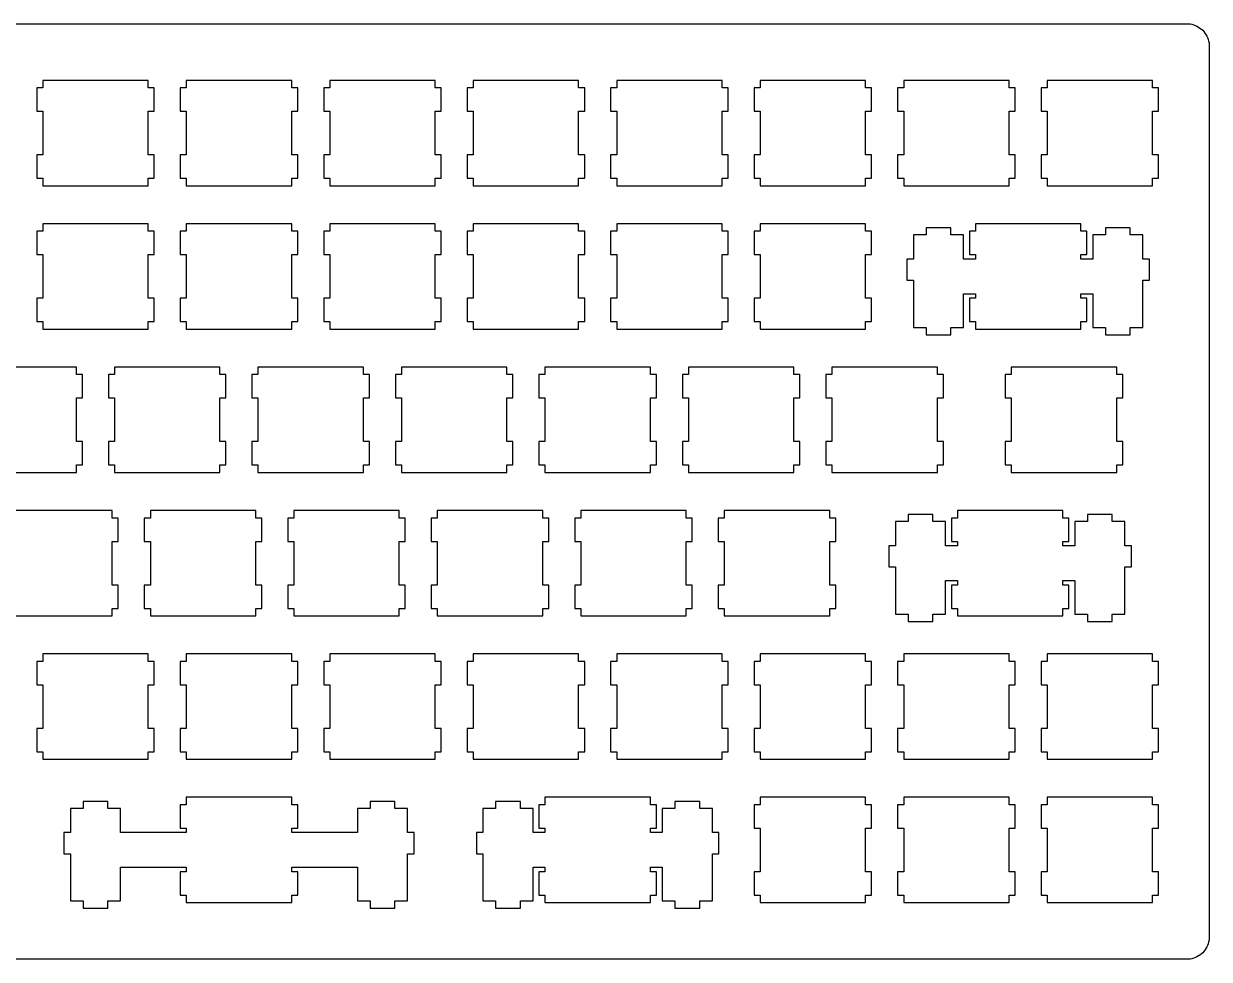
# Model space of a CAD drawing. Extents: x 0 to 296, y 0 to 124.
# Drawn here: x 138.4 to 295.8, y 0.1 to 124.4 of the extents above; entities that cross this region are included whole.
import ezdxf

# ---------------------------------------------------------------- set-up
doc = ezdxf.new("R2010")
doc.units = 0
doc.layers.get('0').update_dxf_attribs({"linetype": 'CONTINUOUS'})

msp = doc.modelspace()

# ---------------------------------------------------------------- linework, layer by layer
at = {"color": 0}
for p, q in [((3.0937, 124.408), (292.844, 124.406)), ((292.844, 124.406), (293.08, 124.397)), ((293.08, 124.397), (293.314, 124.371)), ((293.314, 124.371), (293.544, 124.324)), ((293.544, 124.324), (293.771, 124.26)), ((293.771, 124.26), (293.992, 124.179)), ((293.992, 124.179), (294.206, 124.08)), ((294.206, 124.08), (294.412, 123.964)), ((294.412, 123.964), (294.608, 123.835)), ((294.608, 123.835), (294.793, 123.688)), ((294.793, 123.688), (294.966, 123.529)), ((294.966, 123.529), (295.126, 123.355)), ((295.126, 123.355), (295.272, 123.171)), ((295.272, 123.171), (295.402, 122.975)), ((295.402, 122.975), (295.518, 122.768)), ((295.518, 122.768), (295.615, 122.556)), ((295.615, 122.556), (295.698, 122.334)), ((295.698, 122.334), (295.761, 122.108)), ((295.761, 122.108), (295.808, 121.877)), ((295.808, 121.877), (295.835, 121.642)), ((295.835, 121.642), (295.844, 121.407)), ((295.844, 121.407), (295.844, 3.1061)), ((140.969, 116.882), (140.969, 115.882)), ((154.969, 116.882), (140.969, 116.882)), ((154.969, 115.882), (154.969, 116.882)), ((160.019, 116.882), (160.019, 115.882)), ((174.019, 116.882), (160.019, 116.882)), ((174.019, 115.882), (174.019, 116.882)), ((179.069, 116.882), (179.069, 115.882)), ((193.069, 116.882), (179.069, 116.882)), ((193.069, 115.882), (193.069, 116.882)), ((198.119, 116.882), (198.119, 115.882)), ((212.119, 116.882), (198.119, 116.882)), ((212.119, 115.882), (212.119, 116.882)), ((217.169, 116.882), (217.169, 115.882)), ((231.169, 116.882), (217.169, 116.882)), ((231.169, 115.882), (231.169, 116.882)), ((236.219, 116.882), (236.219, 115.882)), ((250.219, 116.882), (236.219, 116.882)), ((250.219, 115.882), (250.219, 116.882)), ((255.269, 116.882), (255.269, 115.882)), ((269.269, 116.882), (255.269, 116.882)), ((269.269, 115.882), (269.269, 116.882)), ((274.319, 116.882), (274.319, 115.882)), ((288.319, 116.882), (274.319, 116.882)), ((288.319, 115.882), (288.319, 116.882)), ((140.969, 115.882), (140.168, 115.882)), ((140.168, 115.882), (140.168, 112.781)), ((155.769, 115.882), (154.969, 115.882)), ((155.769, 112.781), (155.769, 115.882)), ((160.019, 115.882), (159.218, 115.882)), ((159.218, 115.882), (159.218, 112.781)), ((174.819, 115.882), (174.019, 115.882)), ((174.819, 112.781), (174.819, 115.882)), ((179.069, 115.882), (178.268, 115.882)), ((178.268, 115.882), (178.268, 112.781)), ((193.869, 115.882), (193.069, 115.882)), ((193.869, 112.781), (193.869, 115.882)), ((198.119, 115.882), (197.318, 115.882)), ((197.318, 115.882), (197.318, 112.781)), ((212.919, 115.882), (212.119, 115.882)), ((212.919, 112.781), (212.919, 115.882)), ((217.169, 115.882), (216.368, 115.882)), ((216.368, 115.882), (216.368, 112.781)), ((231.969, 115.882), (231.169, 115.882)), ((231.969, 112.781), (231.969, 115.882)), ((236.219, 115.882), (235.418, 115.882)), ((235.418, 115.882), (235.418, 112.781)), ((251.019, 115.882), (250.219, 115.882)), ((251.019, 112.781), (251.019, 115.882)), ((255.269, 115.882), (254.468, 115.882)), ((254.468, 115.882), (254.468, 112.781)), ((270.069, 115.882), (269.269, 115.882)), ((270.069, 112.781), (270.069, 115.882)), ((274.319, 115.882), (273.518, 115.882)), ((273.518, 115.882), (273.518, 112.781)), ((289.119, 115.882), (288.319, 115.882)), ((289.119, 112.781), (289.119, 115.882)), ((140.168, 112.781), (140.969, 112.781)), ((140.969, 112.781), (140.969, 106.983)), ((154.969, 106.983), (154.969, 112.781)), ((154.969, 112.781), (155.769, 112.781)), ((159.218, 112.781), (160.019, 112.781)), ((160.019, 112.781), (160.019, 106.983)), ((174.019, 106.983), (174.019, 112.781)), ((174.019, 112.781), (174.819, 112.781)), ((178.268, 112.781), (179.069, 112.781)), ((179.069, 112.781), (179.069, 106.983)), ((193.069, 106.983), (193.069, 112.781)), ((193.069, 112.781), (193.869, 112.781)), ((197.318, 112.781), (198.119, 112.781)), ((198.119, 112.781), (198.119, 106.983)), ((212.119, 106.983), (212.119, 112.781)), ((212.119, 112.781), (212.919, 112.781)), ((216.368, 112.781), (217.169, 112.781)), ((217.169, 112.781), (217.169, 106.983)), ((231.169, 106.983), (231.169, 112.781)), ((231.169, 112.781), (231.969, 112.781)), ((235.418, 112.781), (236.219, 112.781)), ((236.219, 112.781), (236.219, 106.983)), ((250.219, 106.983), (250.219, 112.781)), ((250.219, 112.781), (251.019, 112.781)), ((254.468, 112.781), (255.269, 112.781)), ((255.269, 112.781), (255.269, 106.983)), ((269.269, 106.983), (269.269, 112.781)), ((269.269, 112.781), (270.069, 112.781)), ((273.518, 112.781), (274.319, 112.781)), ((274.319, 112.781), (274.319, 106.983)), ((288.319, 106.983), (288.319, 112.781)), ((288.319, 112.781), (289.119, 112.781)), ((140.969, 106.983), (140.168, 106.983)), ((140.168, 106.983), (140.168, 103.882)), ((155.769, 106.983), (154.969, 106.983)), ((155.769, 103.882), (155.769, 106.983)), ((160.019, 106.983), (159.218, 106.983)), ((159.218, 106.983), (159.218, 103.882)), ((174.819, 106.983), (174.019, 106.983)), ((174.819, 103.882), (174.819, 106.983)), ((179.069, 106.983), (178.268, 106.983)), ((178.268, 106.983), (178.268, 103.882)), ((193.869, 106.983), (193.069, 106.983)), ((193.869, 103.882), (193.869, 106.983)), ((198.119, 106.983), (197.318, 106.983)), ((197.318, 106.983), (197.318, 103.882)), ((212.919, 106.983), (212.119, 106.983)), ((212.919, 103.882), (212.919, 106.983)), ((217.169, 106.983), (216.368, 106.983)), ((216.368, 106.983), (216.368, 103.882)), ((231.969, 106.983), (231.169, 106.983)), ((231.969, 103.882), (231.969, 106.983)), ((236.219, 106.983), (235.418, 106.983)), ((235.418, 106.983), (235.418, 103.882)), ((251.019, 106.983), (250.219, 106.983)), ((251.019, 103.882), (251.019, 106.983)), ((255.269, 106.983), (254.468, 106.983)), ((254.468, 106.983), (254.468, 103.882)), ((270.069, 106.983), (269.269, 106.983)), ((270.069, 103.882), (270.069, 106.983)), ((274.319, 106.983), (273.518, 106.983)), ((273.518, 106.983), (273.518, 103.882)), ((289.119, 106.983), (288.319, 106.983)), ((289.119, 103.882), (289.119, 106.983)), ((140.168, 103.882), (140.969, 103.882)), ((140.969, 103.882), (140.969, 102.882)), ((140.969, 102.882), (154.969, 102.882)), ((154.969, 102.882), (154.969, 103.882)), ((154.969, 103.882), (155.769, 103.882)), ((159.218, 103.882), (160.019, 103.882)), ((160.019, 103.882), (160.019, 102.882)), ((160.019, 102.882), (174.019, 102.882)), ((174.019, 102.882), (174.019, 103.882)), ((174.019, 103.882), (174.819, 103.882)), ((178.268, 103.882), (179.069, 103.882)), ((179.069, 103.882), (179.069, 102.882)), ((179.069, 102.882), (193.069, 102.882)), ((193.069, 102.882), (193.069, 103.882)), ((193.069, 103.882), (193.869, 103.882)), ((197.318, 103.882), (198.119, 103.882)), ((198.119, 103.882), (198.119, 102.882)), ((198.119, 102.882), (212.119, 102.882)), ((212.119, 102.882), (212.119, 103.882)), ((212.119, 103.882), (212.919, 103.882)), ((216.368, 103.882), (217.169, 103.882)), ((217.169, 103.882), (217.169, 102.882)), ((217.169, 102.882), (231.169, 102.882)), ((231.169, 102.882), (231.169, 103.882)), ((231.169, 103.882), (231.969, 103.882)), ((235.418, 103.882), (236.219, 103.882)), ((236.219, 103.882), (236.219, 102.882)), ((236.219, 102.882), (250.219, 102.882)), ((250.219, 102.882), (250.219, 103.882)), ((250.219, 103.882), (251.019, 103.882)), ((254.468, 103.882), (255.269, 103.882)), ((255.269, 103.882), (255.269, 102.882)), ((255.269, 102.882), (269.269, 102.882)), ((269.269, 102.882), (269.269, 103.882)), ((269.269, 103.882), (270.069, 103.882)), ((273.518, 103.882), (274.319, 103.882)), ((274.319, 103.882), (274.319, 102.882)), ((274.319, 102.882), (288.319, 102.882)), ((288.319, 102.882), (288.319, 103.882)), ((288.319, 103.882), (289.119, 103.882)), ((140.969, 97.8309), (140.969, 96.8319)), ((154.969, 97.8309), (140.969, 97.8309)), ((154.969, 96.8319), (154.969, 97.8309)), ((160.019, 97.8309), (160.019, 96.8319)), ((174.019, 97.8309), (160.019, 97.8309)), ((174.019, 96.8319), (174.019, 97.8309)), ((179.069, 97.8309), (179.069, 96.8319)), ((193.069, 97.8309), (179.069, 97.8309)), ((193.069, 96.8319), (193.069, 97.8309)), ((198.119, 97.8309), (198.119, 96.8319)), ((212.119, 97.8309), (198.119, 97.8309)), ((212.119, 96.8319), (212.119, 97.8309)), ((217.169, 97.8309), (217.169, 96.8319)), ((231.169, 97.8309), (217.169, 97.8309)), ((231.169, 96.8319), (231.169, 97.8309)), ((236.219, 97.8309), (236.219, 96.8319)), ((250.219, 97.8309), (236.219, 97.8309)), ((250.219, 96.8319), (250.219, 97.8309)), ((264.794, 97.8309), (264.794, 96.8319)), ((278.794, 97.8309), (264.794, 97.8309)), ((278.794, 96.8319), (278.794, 97.8309)), ((140.969, 96.8319), (140.168, 96.8319)), ((140.168, 96.8319), (140.168, 93.7313)), ((155.769, 96.8319), (154.969, 96.8319)), ((155.769, 93.7313), (155.769, 96.8319)), ((160.019, 96.8319), (159.218, 96.8319)), ((159.218, 96.8319), (159.218, 93.7313)), ((174.819, 96.8319), (174.019, 96.8319)), ((174.819, 93.7313), (174.819, 96.8319)), ((179.069, 96.8319), (178.268, 96.8319)), ((178.268, 96.8319), (178.268, 93.7313)), ((193.869, 96.8319), (193.069, 96.8319)), ((193.869, 93.7313), (193.869, 96.8319)), ((198.119, 96.8319), (197.318, 96.8319)), ((197.318, 96.8319), (197.318, 93.7313)), ((212.919, 96.8319), (212.119, 96.8319)), ((212.919, 93.7313), (212.919, 96.8319)), ((217.169, 96.8319), (216.368, 96.8319)), ((216.368, 96.8319), (216.368, 93.7313)), ((231.969, 96.8319), (231.169, 96.8319)), ((231.969, 93.7313), (231.969, 96.8319)), ((236.219, 96.8319), (235.418, 96.8319)), ((235.418, 96.8319), (235.418, 93.7313)), ((251.019, 96.8319), (250.219, 96.8319)), ((251.019, 93.7313), (251.019, 96.8319)), ((258.244, 96.362), (256.569, 96.362)), ((256.569, 96.362), (256.569, 93.1319)), ((261.543, 97.2813), (258.244, 97.2813)), ((258.244, 97.2813), (258.244, 96.362)), ((261.543, 96.362), (261.543, 97.2813)), ((263.219, 96.362), (261.543, 96.362)), ((263.219, 93.1319), (263.219, 96.362)), ((264.794, 96.8319), (263.993, 96.8319)), ((263.993, 96.8319), (263.993, 93.7313)), ((279.594, 96.8319), (278.794, 96.8319)), ((279.594, 93.7313), (279.594, 96.8319)), ((282.043, 96.362), (280.369, 96.362)), ((280.369, 96.362), (280.369, 93.1319)), ((285.344, 97.2813), (282.043, 97.2813)), ((282.043, 97.2813), (282.043, 96.362)), ((285.344, 96.362), (285.344, 97.2813)), ((287.019, 96.362), (285.344, 96.362)), ((287.019, 93.1319), (287.019, 96.362)), ((140.168, 93.7313), (140.969, 93.7313)), ((140.969, 93.7313), (140.969, 87.9313)), ((154.969, 87.9313), (154.969, 93.7313)), ((154.969, 93.7313), (155.769, 93.7313)), ((159.218, 93.7313), (160.019, 93.7313)), ((160.019, 93.7313), (160.019, 87.9313)), ((174.019, 87.9313), (174.019, 93.7313)), ((174.019, 93.7313), (174.819, 93.7313)), ((178.268, 93.7313), (179.069, 93.7313)), ((179.069, 93.7313), (179.069, 87.9313)), ((193.069, 87.9313), (193.069, 93.7313)), ((193.069, 93.7313), (193.869, 93.7313)), ((197.318, 93.7313), (198.119, 93.7313)), ((198.119, 93.7313), (198.119, 87.9313)), ((212.119, 87.9313), (212.119, 93.7313)), ((212.119, 93.7313), (212.919, 93.7313)), ((216.368, 93.7313), (217.169, 93.7313)), ((217.169, 93.7313), (217.169, 87.9313)), ((231.169, 87.9313), (231.169, 93.7313)), ((231.169, 93.7313), (231.969, 93.7313)), ((235.418, 93.7313), (236.219, 93.7313)), ((236.219, 93.7313), (236.219, 87.9313)), ((250.219, 87.9313), (250.219, 93.7313)), ((250.219, 93.7313), (251.019, 93.7313)), ((256.569, 93.1319), (255.694, 93.1319)), ((255.694, 93.1319), (255.694, 90.3319)), ((264.794, 93.1319), (263.219, 93.1319)), ((263.993, 93.7313), (264.794, 93.7313)), ((264.794, 93.7313), (264.794, 93.1319)), ((278.794, 93.1319), (278.794, 93.7313)), ((278.794, 93.7313), (279.594, 93.7313)), ((280.369, 93.1319), (278.794, 93.1319)), ((287.894, 93.1319), (287.019, 93.1319)), ((287.894, 90.3319), (287.894, 93.1319)), ((255.694, 90.3319), (256.569, 90.3319)), ((256.569, 90.3319), (256.569, 84.0617)), ((287.019, 84.0617), (287.019, 90.3319)), ((287.019, 90.3319), (287.894, 90.3319)), ((263.219, 84.0617), (263.219, 88.5321)), ((263.219, 88.5321), (264.794, 88.5321)), ((264.794, 88.5321), (264.794, 87.9313)), ((278.794, 87.9313), (278.794, 88.5321)), ((278.794, 88.5321), (280.369, 88.5321)), ((280.369, 88.5321), (280.369, 84.0617)), ((140.969, 87.9313), (140.168, 87.9313)), ((140.168, 87.9313), (140.168, 84.8321)), ((155.769, 87.9313), (154.969, 87.9313)), ((155.769, 84.8321), (155.769, 87.9313)), ((160.019, 87.9313), (159.218, 87.9313)), ((159.218, 87.9313), (159.218, 84.8321)), ((174.819, 87.9313), (174.019, 87.9313)), ((174.819, 84.8321), (174.819, 87.9313)), ((179.069, 87.9313), (178.268, 87.9313)), ((178.268, 87.9313), (178.268, 84.8321)), ((193.869, 87.9313), (193.069, 87.9313)), ((193.869, 84.8321), (193.869, 87.9313)), ((198.119, 87.9313), (197.318, 87.9313)), ((197.318, 87.9313), (197.318, 84.8321)), ((212.919, 87.9313), (212.119, 87.9313)), ((212.919, 84.8321), (212.919, 87.9313)), ((217.169, 87.9313), (216.368, 87.9313)), ((216.368, 87.9313), (216.368, 84.8321)), ((231.969, 87.9313), (231.169, 87.9313)), ((231.969, 84.8321), (231.969, 87.9313)), ((236.219, 87.9313), (235.418, 87.9313)), ((235.418, 87.9313), (235.418, 84.8321)), ((251.019, 87.9313), (250.219, 87.9313)), ((251.019, 84.8321), (251.019, 87.9313)), ((264.794, 87.9313), (263.993, 87.9313)), ((263.993, 87.9313), (263.993, 84.8321)), ((279.594, 87.9313), (278.794, 87.9313)), ((279.594, 84.8321), (279.594, 87.9313)), ((140.168, 84.8321), (140.969, 84.8321)), ((140.969, 84.8321), (140.969, 83.8316)), ((140.969, 83.8316), (154.969, 83.8316)), ((154.969, 83.8316), (154.969, 84.8321)), ((154.969, 84.8321), (155.769, 84.8321)), ((159.218, 84.8321), (160.019, 84.8321)), ((160.019, 84.8321), (160.019, 83.8316)), ((160.019, 83.8316), (174.019, 83.8316)), ((174.019, 83.8316), (174.019, 84.8321)), ((174.019, 84.8321), (174.819, 84.8321)), ((178.268, 84.8321), (179.069, 84.8321)), ((179.069, 84.8321), (179.069, 83.8316)), ((179.069, 83.8316), (193.069, 83.8316)), ((193.069, 83.8316), (193.069, 84.8321)), ((193.069, 84.8321), (193.869, 84.8321)), ((197.318, 84.8321), (198.119, 84.8321)), ((198.119, 84.8321), (198.119, 83.8316)), ((198.119, 83.8316), (212.119, 83.8316)), ((212.119, 83.8316), (212.119, 84.8321)), ((212.119, 84.8321), (212.919, 84.8321)), ((216.368, 84.8321), (217.169, 84.8321)), ((217.169, 84.8321), (217.169, 83.8316)), ((217.169, 83.8316), (231.169, 83.8316)), ((231.169, 83.8316), (231.169, 84.8321)), ((231.169, 84.8321), (231.969, 84.8321)), ((235.418, 84.8321), (236.219, 84.8321)), ((236.219, 84.8321), (236.219, 83.8316)), ((236.219, 83.8316), (250.219, 83.8316)), ((250.219, 83.8316), (250.219, 84.8321)), ((250.219, 84.8321), (251.019, 84.8321)), ((256.569, 84.0617), (258.244, 84.0617)), ((258.244, 84.0617), (258.244, 83.082)), ((261.543, 83.082), (261.543, 84.0617)), ((261.543, 84.0617), (263.219, 84.0617)), ((263.993, 84.8321), (264.794, 84.8321)), ((264.794, 84.8321), (264.794, 83.8316)), ((264.794, 83.8316), (278.794, 83.8316)), ((278.794, 83.8316), (278.794, 84.8321)), ((278.794, 84.8321), (279.594, 84.8321)), ((280.369, 84.0617), (282.043, 84.0617)), ((282.043, 84.0617), (282.043, 83.082)), ((285.344, 83.082), (285.344, 84.0617)), ((285.344, 84.0617), (287.019, 84.0617)), ((258.244, 83.082), (261.543, 83.082)), ((282.043, 83.082), (285.344, 83.082)), ((145.444, 78.7809), (131.444, 78.7809)), ((145.444, 77.7819), (145.444, 78.7809)), ((150.494, 78.7809), (150.494, 77.7819)), ((164.494, 78.7809), (150.494, 78.7809)), ((164.494, 77.7819), (164.494, 78.7809)), ((169.544, 78.7809), (169.544, 77.7819)), ((183.544, 78.7809), (169.544, 78.7809)), ((183.544, 77.7819), (183.544, 78.7809)), ((188.594, 78.7809), (188.594, 77.7819)), ((202.594, 78.7809), (188.594, 78.7809)), ((202.594, 77.7819), (202.594, 78.7809)), ((207.644, 78.7809), (207.644, 77.7819)), ((221.644, 78.7809), (207.644, 78.7809)), ((221.644, 77.7819), (221.644, 78.7809)), ((226.694, 78.7809), (226.694, 77.7819)), ((240.694, 78.7809), (226.694, 78.7809)), ((240.694, 77.7819), (240.694, 78.7809)), ((245.744, 78.7809), (245.744, 77.7819)), ((259.744, 78.7809), (245.744, 78.7809)), ((259.744, 77.7819), (259.744, 78.7809)), ((269.555, 78.7809), (269.555, 77.7819)), ((283.556, 78.7809), (269.555, 78.7809)), ((283.556, 77.7819), (283.556, 78.7809)), ((146.244, 77.7819), (145.444, 77.7819)), ((146.244, 74.6813), (146.244, 77.7819)), ((150.494, 77.7819), (149.693, 77.7819)), ((149.693, 77.7819), (149.693, 74.6813)), ((165.294, 77.7819), (164.494, 77.7819)), ((165.294, 74.6813), (165.294, 77.7819)), ((169.544, 77.7819), (168.743, 77.7819)), ((168.743, 77.7819), (168.743, 74.6813)), ((184.344, 77.7819), (183.544, 77.7819)), ((184.344, 74.6813), (184.344, 77.7819)), ((188.594, 77.7819), (187.793, 77.7819)), ((187.793, 77.7819), (187.793, 74.6813)), ((203.394, 77.7819), (202.594, 77.7819)), ((203.394, 74.6813), (203.394, 77.7819)), ((207.644, 77.7819), (206.843, 77.7819)), ((206.843, 77.7819), (206.843, 74.6813)), ((222.444, 77.7819), (221.644, 77.7819)), ((222.444, 74.6813), (222.444, 77.7819)), ((226.694, 77.7819), (225.893, 77.7819)), ((225.893, 77.7819), (225.893, 74.6813)), ((241.494, 77.7819), (240.694, 77.7819)), ((241.494, 74.6813), (241.494, 77.7819)), ((245.744, 77.7819), (244.943, 77.7819)), ((244.943, 77.7819), (244.943, 74.6813)), ((260.544, 77.7819), (259.744, 77.7819)), ((260.544, 74.6813), (260.544, 77.7819)), ((269.555, 77.7819), (268.756, 77.7819)), ((268.756, 77.7819), (268.756, 74.6813)), ((284.355, 77.7819), (283.556, 77.7819)), ((284.355, 74.6813), (284.355, 77.7819)), ((145.444, 68.8813), (145.444, 74.6813)), ((145.444, 74.6813), (146.244, 74.6813)), ((149.693, 74.6813), (150.494, 74.6813)), ((150.494, 74.6813), (150.494, 68.8813)), ((164.494, 68.8813), (164.494, 74.6813)), ((164.494, 74.6813), (165.294, 74.6813)), ((168.743, 74.6813), (169.544, 74.6813)), ((169.544, 74.6813), (169.544, 68.8813)), ((183.544, 68.8813), (183.544, 74.6813)), ((183.544, 74.6813), (184.344, 74.6813)), ((187.793, 74.6813), (188.594, 74.6813)), ((188.594, 74.6813), (188.594, 68.8813)), ((202.594, 68.8813), (202.594, 74.6813)), ((202.594, 74.6813), (203.394, 74.6813)), ((206.843, 74.6813), (207.644, 74.6813)), ((207.644, 74.6813), (207.644, 68.8813)), ((221.644, 68.8813), (221.644, 74.6813)), ((221.644, 74.6813), (222.444, 74.6813)), ((225.893, 74.6813), (226.694, 74.6813)), ((226.694, 74.6813), (226.694, 68.8813)), ((240.694, 68.8813), (240.694, 74.6813)), ((240.694, 74.6813), (241.494, 74.6813)), ((244.943, 74.6813), (245.744, 74.6813)), ((245.744, 74.6813), (245.744, 68.8813)), ((259.744, 68.8813), (259.744, 74.6813)), ((259.744, 74.6813), (260.544, 74.6813)), ((268.756, 74.6813), (269.555, 74.6813)), ((269.555, 74.6813), (269.555, 68.8813)), ((283.556, 68.8813), (283.556, 74.6813)), ((283.556, 74.6813), (284.355, 74.6813)), ((146.244, 68.8813), (145.444, 68.8813)), ((146.244, 65.7821), (146.244, 68.8813)), ((150.494, 68.8813), (149.693, 68.8813)), ((149.693, 68.8813), (149.693, 65.7821)), ((165.294, 68.8813), (164.494, 68.8813)), ((165.294, 65.7821), (165.294, 68.8813)), ((169.544, 68.8813), (168.743, 68.8813)), ((168.743, 68.8813), (168.743, 65.7821)), ((184.344, 68.8813), (183.544, 68.8813)), ((184.344, 65.7821), (184.344, 68.8813)), ((188.594, 68.8813), (187.793, 68.8813)), ((187.793, 68.8813), (187.793, 65.7821)), ((203.394, 68.8813), (202.594, 68.8813)), ((203.394, 65.7821), (203.394, 68.8813)), ((207.644, 68.8813), (206.843, 68.8813)), ((206.843, 68.8813), (206.843, 65.7821)), ((222.444, 68.8813), (221.644, 68.8813)), ((222.444, 65.7821), (222.444, 68.8813)), ((226.694, 68.8813), (225.893, 68.8813)), ((225.893, 68.8813), (225.893, 65.7821)), ((241.494, 68.8813), (240.694, 68.8813)), ((241.494, 65.7821), (241.494, 68.8813)), ((245.744, 68.8813), (244.943, 68.8813)), ((244.943, 68.8813), (244.943, 65.7821)), ((260.544, 68.8813), (259.744, 68.8813)), ((260.544, 65.7821), (260.544, 68.8813)), ((269.555, 68.8813), (268.756, 68.8813)), ((268.756, 68.8813), (268.756, 65.7821)), ((284.355, 68.8813), (283.556, 68.8813)), ((284.355, 65.7821), (284.355, 68.8813)), ((131.444, 64.7816), (145.444, 64.7816)), ((145.444, 64.7816), (145.444, 65.7821)), ((145.444, 65.7821), (146.244, 65.7821)), ((149.693, 65.7821), (150.494, 65.7821)), ((150.494, 65.7821), (150.494, 64.7816)), ((150.494, 64.7816), (164.494, 64.7816)), ((164.494, 64.7816), (164.494, 65.7821)), ((164.494, 65.7821), (165.294, 65.7821)), ((168.743, 65.7821), (169.544, 65.7821)), ((169.544, 65.7821), (169.544, 64.7816)), ((169.544, 64.7816), (183.544, 64.7816)), ((183.544, 64.7816), (183.544, 65.7821)), ((183.544, 65.7821), (184.344, 65.7821)), ((187.793, 65.7821), (188.594, 65.7821)), ((188.594, 65.7821), (188.594, 64.7816)), ((188.594, 64.7816), (202.594, 64.7816)), ((202.594, 64.7816), (202.594, 65.7821)), ((202.594, 65.7821), (203.394, 65.7821)), ((206.843, 65.7821), (207.644, 65.7821)), ((207.644, 65.7821), (207.644, 64.7816)), ((207.644, 64.7816), (221.644, 64.7816)), ((221.644, 64.7816), (221.644, 65.7821)), ((221.644, 65.7821), (222.444, 65.7821)), ((225.893, 65.7821), (226.694, 65.7821)), ((226.694, 65.7821), (226.694, 64.7816)), ((226.694, 64.7816), (240.694, 64.7816)), ((240.694, 64.7816), (240.694, 65.7821)), ((240.694, 65.7821), (241.494, 65.7821)), ((244.943, 65.7821), (245.744, 65.7821)), ((245.744, 65.7821), (245.744, 64.7816)), ((245.744, 64.7816), (259.744, 64.7816)), ((259.744, 64.7816), (259.744, 65.7821)), ((259.744, 65.7821), (260.544, 65.7821)), ((268.756, 65.7821), (269.555, 65.7821)), ((269.555, 65.7821), (269.555, 64.7816)), ((269.555, 64.7816), (283.556, 64.7816)), ((283.556, 64.7816), (283.556, 65.7821)), ((283.556, 65.7821), (284.355, 65.7821)), ((150.206, 59.7309), (136.205, 59.7309)), ((150.206, 58.7319), (150.206, 59.7309)), ((151.005, 58.7319), (150.206, 58.7319)), ((151.005, 55.6327), (151.005, 58.7319)), ((155.255, 58.7319), (154.456, 58.7319)), ((154.456, 58.7319), (154.456, 55.6327)), ((155.255, 59.7309), (155.255, 58.7319)), ((169.256, 59.7309), (155.255, 59.7309)), ((169.256, 58.7319), (169.256, 59.7309)), ((170.055, 58.7319), (169.256, 58.7319)), ((170.055, 55.6327), (170.055, 58.7319)), ((174.305, 58.7319), (173.506, 58.7319)), ((173.506, 58.7319), (173.506, 55.6327)), ((174.305, 59.7309), (174.305, 58.7319)), ((188.306, 59.7309), (174.305, 59.7309)), ((188.306, 58.7319), (188.306, 59.7309)), ((189.105, 58.7319), (188.306, 58.7319)), ((189.105, 55.6327), (189.105, 58.7319)), ((193.355, 58.7319), (192.556, 58.7319)), ((192.556, 58.7319), (192.556, 55.6327)), ((193.355, 59.7309), (193.355, 58.7319)), ((207.356, 59.7309), (193.355, 59.7309)), ((207.356, 58.7319), (207.356, 59.7309)), ((208.155, 58.7319), (207.356, 58.7319)), ((208.155, 55.6327), (208.155, 58.7319)), ((212.405, 58.7319), (211.606, 58.7319)), ((211.606, 58.7319), (211.606, 55.6327)), ((212.405, 59.7309), (212.405, 58.7319)), ((226.406, 59.7309), (212.405, 59.7309)), ((226.406, 58.7319), (226.406, 59.7309)), ((227.205, 58.7319), (226.406, 58.7319)), ((227.205, 55.6327), (227.205, 58.7319)), ((231.455, 58.7319), (230.656, 58.7319)), ((230.656, 58.7319), (230.656, 55.6327)), ((231.455, 59.7309), (231.455, 58.7319)), ((245.456, 59.7309), (231.455, 59.7309)), ((245.456, 58.7319), (245.456, 59.7309)), ((246.255, 58.7319), (245.456, 58.7319)), ((246.255, 55.6327), (246.255, 58.7319)), ((255.86, 58.262), (254.187, 58.262)), ((254.187, 58.262), (254.187, 55.0319)), ((259.162, 59.1813), (255.86, 59.1813)), ((255.86, 59.1813), (255.86, 58.262)), ((259.162, 58.262), (259.162, 59.1813)), ((260.836, 58.262), (259.162, 58.262)), ((260.836, 55.0319), (260.836, 58.262)), ((262.412, 58.7319), (261.612, 58.7319)), ((261.612, 58.7319), (261.612, 55.6327)), ((262.412, 59.7309), (262.412, 58.7319)), ((276.412, 59.7309), (262.412, 59.7309)), ((276.412, 58.7319), (276.412, 59.7309)), ((277.212, 58.7319), (276.412, 58.7319)), ((277.212, 55.6327), (277.212, 58.7319)), ((279.662, 58.262), (277.986, 58.262)), ((277.986, 58.262), (277.986, 55.0319)), ((282.962, 59.1813), (279.662, 59.1813)), ((279.662, 59.1813), (279.662, 58.262)), ((282.962, 58.262), (282.962, 59.1813)), ((284.637, 58.262), (282.962, 58.262)), ((284.637, 55.0319), (284.637, 58.262)), ((150.206, 49.8313), (150.206, 55.6327)), ((150.206, 55.6327), (151.005, 55.6327)), ((154.456, 55.6327), (155.255, 55.6327)), ((155.255, 55.6327), (155.255, 49.8313)), ((169.256, 49.8313), (169.256, 55.6327)), ((169.256, 55.6327), (170.055, 55.6327)), ((173.506, 55.6327), (174.305, 55.6327)), ((174.305, 55.6327), (174.305, 49.8313)), ((188.306, 49.8313), (188.306, 55.6327)), ((188.306, 55.6327), (189.105, 55.6327)), ((192.556, 55.6327), (193.355, 55.6327)), ((193.355, 55.6327), (193.355, 49.8313)), ((207.356, 49.8313), (207.356, 55.6327)), ((207.356, 55.6327), (208.155, 55.6327)), ((211.606, 55.6327), (212.405, 55.6327)), ((212.405, 55.6327), (212.405, 49.8313)), ((226.406, 49.8313), (226.406, 55.6327)), ((226.406, 55.6327), (227.205, 55.6327)), ((230.656, 55.6327), (231.455, 55.6327)), ((231.455, 55.6327), (231.455, 49.8313)), ((245.456, 49.8313), (245.456, 55.6327)), ((245.456, 55.6327), (246.255, 55.6327)), ((261.612, 55.6327), (262.412, 55.6327)), ((262.412, 55.6327), (262.412, 55.0319)), ((276.412, 55.0319), (276.412, 55.6327)), ((276.412, 55.6327), (277.212, 55.6327)), ((254.187, 55.0319), (253.312, 55.0319)), ((253.312, 55.0319), (253.312, 52.2319)), ((262.412, 55.0319), (260.836, 55.0319)), ((277.986, 55.0319), (276.412, 55.0319)), ((285.512, 55.0319), (284.637, 55.0319)), ((285.512, 52.2319), (285.512, 55.0319)), ((253.312, 52.2319), (254.187, 52.2319)), ((254.187, 52.2319), (254.187, 45.9617)), ((284.637, 45.9617), (284.637, 52.2319)), ((284.637, 52.2319), (285.512, 52.2319)), ((260.836, 45.9617), (260.836, 50.4321)), ((260.836, 50.4321), (262.412, 50.4321)), ((262.412, 50.4321), (262.412, 49.8313)), ((276.412, 49.8313), (276.412, 50.4321)), ((276.412, 50.4321), (277.986, 50.4321)), ((277.986, 50.4321), (277.986, 45.9617)), ((151.005, 49.8313), (150.206, 49.8313)), ((151.005, 46.7321), (151.005, 49.8313)), ((155.255, 49.8313), (154.456, 49.8313)), ((154.456, 49.8313), (154.456, 46.7321)), ((170.055, 49.8313), (169.256, 49.8313)), ((170.055, 46.7321), (170.055, 49.8313)), ((174.305, 49.8313), (173.506, 49.8313)), ((173.506, 49.8313), (173.506, 46.7321)), ((189.105, 49.8313), (188.306, 49.8313)), ((189.105, 46.7321), (189.105, 49.8313)), ((193.355, 49.8313), (192.556, 49.8313)), ((192.556, 49.8313), (192.556, 46.7321)), ((208.155, 49.8313), (207.356, 49.8313)), ((208.155, 46.7321), (208.155, 49.8313)), ((212.405, 49.8313), (211.606, 49.8313)), ((211.606, 49.8313), (211.606, 46.7321)), ((227.205, 49.8313), (226.406, 49.8313)), ((227.205, 46.7321), (227.205, 49.8313)), ((231.455, 49.8313), (230.656, 49.8313)), ((230.656, 49.8313), (230.656, 46.7321)), ((246.255, 49.8313), (245.456, 49.8313)), ((246.255, 46.7321), (246.255, 49.8313)), ((262.412, 49.8313), (261.612, 49.8313)), ((261.612, 49.8313), (261.612, 46.7321)), ((277.212, 49.8313), (276.412, 49.8313)), ((277.212, 46.7321), (277.212, 49.8313)), ((136.205, 45.7316), (150.206, 45.7316)), ((150.206, 45.7316), (150.206, 46.7321)), ((150.206, 46.7321), (151.005, 46.7321)), ((154.456, 46.7321), (155.255, 46.7321)), ((155.255, 46.7321), (155.255, 45.7316)), ((155.255, 45.7316), (169.256, 45.7316)), ((169.256, 45.7316), (169.256, 46.7321)), ((169.256, 46.7321), (170.055, 46.7321)), ((173.506, 46.7321), (174.305, 46.7321)), ((174.305, 46.7321), (174.305, 45.7316)), ((174.305, 45.7316), (188.306, 45.7316)), ((188.306, 45.7316), (188.306, 46.7321)), ((188.306, 46.7321), (189.105, 46.7321)), ((192.556, 46.7321), (193.355, 46.7321)), ((193.355, 46.7321), (193.355, 45.7316)), ((193.355, 45.7316), (207.356, 45.7316)), ((207.356, 45.7316), (207.356, 46.7321)), ((207.356, 46.7321), (208.155, 46.7321)), ((211.606, 46.7321), (212.405, 46.7321)), ((212.405, 46.7321), (212.405, 45.7316)), ((212.405, 45.7316), (226.406, 45.7316)), ((226.406, 45.7316), (226.406, 46.7321)), ((226.406, 46.7321), (227.205, 46.7321)), ((230.656, 46.7321), (231.455, 46.7321)), ((231.455, 46.7321), (231.455, 45.7316)), ((231.455, 45.7316), (245.456, 45.7316)), ((245.456, 45.7316), (245.456, 46.7321)), ((245.456, 46.7321), (246.255, 46.7321)), ((254.187, 45.9617), (255.86, 45.9617)), ((255.86, 45.9617), (255.86, 44.982)), ((259.162, 44.982), (259.162, 45.9617)), ((259.162, 45.9617), (260.836, 45.9617)), ((261.612, 46.7321), (262.412, 46.7321)), ((262.412, 46.7321), (262.412, 45.7316)), ((262.412, 45.7316), (276.412, 45.7316)), ((276.412, 45.7316), (276.412, 46.7321)), ((276.412, 46.7321), (277.212, 46.7321)), ((277.986, 45.9617), (279.662, 45.9617)), ((279.662, 45.9617), (279.662, 44.982)), ((282.962, 44.982), (282.962, 45.9617)), ((282.962, 45.9617), (284.637, 45.9617)), ((255.86, 44.982), (259.162, 44.982)), ((279.662, 44.982), (282.962, 44.982)), ((140.969, 39.6819), (140.168, 39.6819)), ((140.168, 39.6819), (140.168, 36.5827)), ((140.969, 40.6809), (140.969, 39.6819)), ((154.969, 40.6809), (140.969, 40.6809)), ((154.969, 39.6819), (154.969, 40.6809)), ((155.769, 39.6819), (154.969, 39.6819)), ((155.769, 36.5827), (155.769, 39.6819)), ((160.019, 39.6819), (159.218, 39.6819)), ((159.218, 39.6819), (159.218, 36.5827)), ((160.019, 40.6809), (160.019, 39.6819)), ((174.019, 40.6809), (160.019, 40.6809)), ((174.019, 39.6819), (174.019, 40.6809)), ((174.819, 39.6819), (174.019, 39.6819)), ((174.819, 36.5827), (174.819, 39.6819)), ((179.069, 39.6819), (178.268, 39.6819)), ((178.268, 39.6819), (178.268, 36.5827)), ((179.069, 40.6809), (179.069, 39.6819)), ((193.069, 40.6809), (179.069, 40.6809)), ((193.069, 39.6819), (193.069, 40.6809)), ((193.869, 39.6819), (193.069, 39.6819)), ((193.869, 36.5827), (193.869, 39.6819)), ((198.119, 39.6819), (197.318, 39.6819)), ((197.318, 39.6819), (197.318, 36.5827)), ((198.119, 40.6809), (198.119, 39.6819)), ((212.119, 40.6809), (198.119, 40.6809)), ((212.119, 39.6819), (212.119, 40.6809)), ((212.919, 39.6819), (212.119, 39.6819)), ((212.919, 36.5827), (212.919, 39.6819)), ((217.169, 39.6819), (216.368, 39.6819)), ((216.368, 39.6819), (216.368, 36.5827)), ((217.169, 40.6809), (217.169, 39.6819)), ((231.169, 40.6809), (217.169, 40.6809)), ((231.169, 39.6819), (231.169, 40.6809)), ((231.969, 39.6819), (231.169, 39.6819)), ((231.969, 36.5827), (231.969, 39.6819)), ((236.219, 39.6819), (235.418, 39.6819)), ((235.418, 39.6819), (235.418, 36.5827)), ((236.219, 40.6809), (236.219, 39.6819)), ((250.219, 40.6809), (236.219, 40.6809)), ((250.219, 39.6819), (250.219, 40.6809)), ((251.019, 39.6819), (250.219, 39.6819)), ((251.019, 36.5827), (251.019, 39.6819)), ((255.269, 39.6819), (254.468, 39.6819)), ((254.468, 39.6819), (254.468, 36.5827)), ((255.269, 40.6809), (255.269, 39.6819)), ((269.269, 40.6809), (255.269, 40.6809)), ((269.269, 39.6819), (269.269, 40.6809)), ((270.069, 39.6819), (269.269, 39.6819)), ((270.069, 36.5827), (270.069, 39.6819)), ((274.319, 39.6819), (273.518, 39.6819)), ((273.518, 39.6819), (273.518, 36.5827)), ((274.319, 40.6809), (274.319, 39.6819)), ((288.319, 40.6809), (274.319, 40.6809)), ((288.319, 39.6819), (288.319, 40.6809)), ((289.119, 39.6819), (288.319, 39.6819)), ((289.119, 36.5827), (289.119, 39.6819)), ((140.168, 36.5827), (140.969, 36.5827)), ((140.969, 36.5827), (140.969, 30.7812)), ((154.969, 30.7812), (154.969, 36.5827)), ((154.969, 36.5827), (155.769, 36.5827)), ((159.218, 36.5827), (160.019, 36.5827)), ((160.019, 36.5827), (160.019, 30.7812)), ((174.019, 30.7812), (174.019, 36.5827)), ((174.019, 36.5827), (174.819, 36.5827)), ((178.268, 36.5827), (179.069, 36.5827)), ((179.069, 36.5827), (179.069, 30.7812)), ((193.069, 30.7812), (193.069, 36.5827)), ((193.069, 36.5827), (193.869, 36.5827)), ((197.318, 36.5827), (198.119, 36.5827)), ((198.119, 36.5827), (198.119, 30.7812)), ((212.119, 30.7812), (212.119, 36.5827)), ((212.119, 36.5827), (212.919, 36.5827)), ((216.368, 36.5827), (217.169, 36.5827)), ((217.169, 36.5827), (217.169, 30.7812)), ((231.169, 30.7812), (231.169, 36.5827)), ((231.169, 36.5827), (231.969, 36.5827)), ((235.418, 36.5827), (236.219, 36.5827)), ((236.219, 36.5827), (236.219, 30.7812)), ((250.219, 30.7812), (250.219, 36.5827)), ((250.219, 36.5827), (251.019, 36.5827)), ((254.468, 36.5827), (255.269, 36.5827)), ((255.269, 36.5827), (255.269, 30.7812)), ((269.269, 30.7812), (269.269, 36.5827)), ((269.269, 36.5827), (270.069, 36.5827)), ((273.518, 36.5827), (274.319, 36.5827)), ((274.319, 36.5827), (274.319, 30.7812)), ((288.319, 30.7812), (288.319, 36.5827)), ((288.319, 36.5827), (289.119, 36.5827)), ((140.969, 30.7812), (140.168, 30.7812)), ((140.168, 30.7812), (140.168, 27.6821)), ((155.769, 30.7812), (154.969, 30.7812)), ((155.769, 27.6821), (155.769, 30.7812)), ((160.019, 30.7812), (159.218, 30.7812)), ((159.218, 30.7812), (159.218, 27.6821)), ((174.819, 30.7812), (174.019, 30.7812)), ((174.819, 27.6821), (174.819, 30.7812)), ((179.069, 30.7812), (178.268, 30.7812)), ((178.268, 30.7812), (178.268, 27.6821)), ((193.869, 30.7812), (193.069, 30.7812)), ((193.869, 27.6821), (193.869, 30.7812)), ((198.119, 30.7812), (197.318, 30.7812)), ((197.318, 30.7812), (197.318, 27.6821)), ((212.919, 30.7812), (212.119, 30.7812)), ((212.919, 27.6821), (212.919, 30.7812)), ((217.169, 30.7812), (216.368, 30.7812)), ((216.368, 30.7812), (216.368, 27.6821)), ((231.969, 30.7812), (231.169, 30.7812)), ((231.969, 27.6821), (231.969, 30.7812)), ((236.219, 30.7812), (235.418, 30.7812)), ((235.418, 30.7812), (235.418, 27.6821)), ((251.019, 30.7812), (250.219, 30.7812)), ((251.019, 27.6821), (251.019, 30.7812)), ((255.269, 30.7812), (254.468, 30.7812)), ((254.468, 30.7812), (254.468, 27.6821)), ((270.069, 30.7812), (269.269, 30.7812)), ((270.069, 27.6821), (270.069, 30.7812)), ((274.319, 30.7812), (273.518, 30.7812)), ((273.518, 30.7812), (273.518, 27.6821)), ((289.119, 30.7812), (288.319, 30.7812)), ((289.119, 27.6821), (289.119, 30.7812)), ((140.168, 27.6821), (140.969, 27.6821)), ((140.969, 27.6821), (140.969, 26.6816)), ((154.969, 26.6816), (154.969, 27.6821)), ((154.969, 27.6821), (155.769, 27.6821)), ((159.218, 27.6821), (160.019, 27.6821)), ((160.019, 27.6821), (160.019, 26.6816)), ((174.019, 26.6816), (174.019, 27.6821)), ((174.019, 27.6821), (174.819, 27.6821)), ((178.268, 27.6821), (179.069, 27.6821)), ((179.069, 27.6821), (179.069, 26.6816)), ((193.069, 26.6816), (193.069, 27.6821)), ((193.069, 27.6821), (193.869, 27.6821)), ((197.318, 27.6821), (198.119, 27.6821)), ((198.119, 27.6821), (198.119, 26.6816)), ((212.119, 26.6816), (212.119, 27.6821)), ((212.119, 27.6821), (212.919, 27.6821)), ((216.368, 27.6821), (217.169, 27.6821)), ((217.169, 27.6821), (217.169, 26.6816)), ((231.169, 26.6816), (231.169, 27.6821)), ((231.169, 27.6821), (231.969, 27.6821)), ((235.418, 27.6821), (236.219, 27.6821)), ((236.219, 27.6821), (236.219, 26.6816)), ((250.219, 26.6816), (250.219, 27.6821)), ((250.219, 27.6821), (251.019, 27.6821)), ((254.468, 27.6821), (255.269, 27.6821)), ((255.269, 27.6821), (255.269, 26.6816)), ((269.269, 26.6816), (269.269, 27.6821)), ((269.269, 27.6821), (270.069, 27.6821)), ((273.518, 27.6821), (274.319, 27.6821)), ((274.319, 27.6821), (274.319, 26.6816)), ((288.319, 26.6816), (288.319, 27.6821)), ((288.319, 27.6821), (289.119, 27.6821)), ((140.969, 26.6816), (154.969, 26.6816)), ((160.019, 26.6816), (174.019, 26.6816)), ((179.069, 26.6816), (193.069, 26.6816)), ((198.119, 26.6816), (212.119, 26.6816)), ((217.169, 26.6816), (231.169, 26.6816)), ((236.219, 26.6816), (250.219, 26.6816)), ((255.269, 26.6816), (269.269, 26.6816)), ((274.319, 26.6816), (288.319, 26.6816)), ((149.619, 21.0826), (146.319, 21.0826)), ((146.319, 21.0826), (146.319, 20.1621)), ((149.619, 20.1621), (149.619, 21.0826)), ((160.019, 20.632), (159.218, 20.632)), ((159.218, 20.632), (159.218, 17.5328)), ((160.019, 21.6324), (160.019, 20.632)), ((174.019, 21.6324), (160.019, 21.6324)), ((174.019, 20.632), (174.019, 21.6324)), ((174.819, 20.632), (174.019, 20.632)), ((174.819, 17.5328), (174.819, 20.632)), ((187.719, 21.0826), (184.419, 21.0826)), ((184.419, 21.0826), (184.419, 20.1621)), ((187.719, 20.1621), (187.719, 21.0826)), ((204.393, 21.0826), (201.094, 21.0826)), ((201.094, 21.0826), (201.094, 20.1621)), ((204.393, 20.1621), (204.393, 21.0826)), ((207.644, 20.632), (206.843, 20.632)), ((206.843, 20.632), (206.843, 17.5328)), ((207.644, 21.6324), (207.644, 20.632)), ((221.644, 21.6324), (207.644, 21.6324)), ((221.644, 20.632), (221.644, 21.6324)), ((222.444, 20.632), (221.644, 20.632)), ((222.444, 17.5328), (222.444, 20.632)), ((228.194, 21.0826), (224.893, 21.0826)), ((224.893, 21.0826), (224.893, 20.1621)), ((228.194, 20.1621), (228.194, 21.0826)), ((236.219, 20.632), (235.418, 20.632)), ((235.418, 20.632), (235.418, 17.5328)), ((236.219, 21.6324), (236.219, 20.632)), ((250.219, 21.6324), (236.219, 21.6324)), ((250.219, 20.632), (250.219, 21.6324)), ((251.019, 20.632), (250.219, 20.632)), ((251.019, 17.5328), (251.019, 20.632)), ((255.269, 20.632), (254.468, 20.632)), ((254.468, 20.632), (254.468, 17.5328)), ((255.269, 21.6324), (255.269, 20.632)), ((269.269, 21.6324), (255.269, 21.6324)), ((269.269, 20.632), (269.269, 21.6324)), ((270.069, 20.632), (269.269, 20.632)), ((270.069, 17.5328), (270.069, 20.632)), ((274.319, 20.632), (273.518, 20.632)), ((273.518, 20.632), (273.518, 17.5328)), ((274.319, 21.6324), (274.319, 20.632)), ((288.319, 21.6324), (274.319, 21.6324)), ((288.319, 20.632), (288.319, 21.6324)), ((289.119, 20.632), (288.319, 20.632)), ((289.119, 17.5328), (289.119, 20.632)), ((146.319, 20.1621), (144.645, 20.1621)), ((144.645, 20.1621), (144.645, 16.932)), ((151.293, 20.1621), (149.619, 20.1621)), ((151.293, 16.932), (151.293, 20.1621)), ((184.419, 20.1621), (182.745, 20.1621)), ((182.745, 20.1621), (182.745, 16.932)), ((189.393, 20.1621), (187.719, 20.1621)), ((189.393, 16.932), (189.393, 20.1621)), ((201.094, 20.1621), (199.419, 20.1621)), ((199.419, 20.1621), (199.419, 16.932)), ((206.069, 20.1621), (204.393, 20.1621)), ((206.069, 16.932), (206.069, 20.1621)), ((224.893, 20.1621), (223.219, 20.1621)), ((223.219, 20.1621), (223.219, 16.932)), ((229.869, 20.1621), (228.194, 20.1621)), ((229.869, 16.932), (229.869, 20.1621)), ((159.218, 17.5328), (160.019, 17.5328)), ((160.019, 17.5328), (160.019, 16.932)), ((174.019, 16.932), (174.019, 17.5328)), ((174.019, 17.5328), (174.819, 17.5328)), ((206.843, 17.5328), (207.644, 17.5328)), ((207.644, 17.5328), (207.644, 16.932)), ((221.644, 16.932), (221.644, 17.5328)), ((221.644, 17.5328), (222.444, 17.5328)), ((235.418, 17.5328), (236.219, 17.5328)), ((236.219, 17.5328), (236.219, 11.7312)), ((250.219, 11.7312), (250.219, 17.5328)), ((250.219, 17.5328), (251.019, 17.5328)), ((254.468, 17.5328), (255.269, 17.5328)), ((255.269, 17.5328), (255.269, 11.7312)), ((269.269, 11.7312), (269.269, 17.5328)), ((269.269, 17.5328), (270.069, 17.5328)), ((273.518, 17.5328), (274.319, 17.5328)), ((274.319, 17.5328), (274.319, 11.7312)), ((288.319, 11.7312), (288.319, 17.5328)), ((288.319, 17.5328), (289.119, 17.5328)), ((144.645, 16.932), (143.769, 16.932)), ((143.769, 16.932), (143.769, 14.1332)), ((160.019, 16.932), (151.293, 16.932)), ((182.745, 16.932), (174.019, 16.932)), ((190.269, 16.932), (189.393, 16.932)), ((190.269, 14.1332), (190.269, 16.932)), ((199.419, 16.932), (198.544, 16.932)), ((198.544, 16.932), (198.544, 14.1332)), ((207.644, 16.932), (206.069, 16.932)), ((223.219, 16.932), (221.644, 16.932)), ((230.744, 16.932), (229.869, 16.932)), ((230.744, 14.1332), (230.744, 16.932)), ((143.769, 14.1332), (144.645, 14.1332)), ((144.645, 14.1332), (144.645, 7.8631)), ((189.393, 7.8631), (189.393, 14.1332)), ((189.393, 14.1332), (190.269, 14.1332)), ((198.544, 14.1332), (199.419, 14.1332)), ((199.419, 14.1332), (199.419, 7.8631)), ((229.869, 7.8631), (229.869, 14.1332)), ((229.869, 14.1332), (230.744, 14.1332)), ((151.293, 7.8631), (151.293, 12.3321)), ((151.293, 12.3321), (160.019, 12.3321)), ((160.019, 11.7312), (159.218, 11.7312)), ((159.218, 11.7312), (159.218, 8.63205)), ((160.019, 12.3321), (160.019, 11.7312)), ((174.019, 11.7312), (174.019, 12.3321)), ((174.019, 12.3321), (182.745, 12.3321)), ((174.819, 11.7312), (174.019, 11.7312)), ((174.819, 8.63205), (174.819, 11.7312)), ((182.745, 12.3321), (182.745, 7.8631)), ((206.069, 7.8631), (206.069, 12.3321)), ((206.069, 12.3321), (207.644, 12.3321)), ((207.644, 11.7312), (206.843, 11.7312)), ((206.843, 11.7312), (206.843, 8.63205)), ((207.644, 12.3321), (207.644, 11.7312)), ((221.644, 11.7312), (221.644, 12.3321)), ((221.644, 12.3321), (223.219, 12.3321)), ((222.444, 11.7312), (221.644, 11.7312)), ((222.444, 8.63205), (222.444, 11.7312)), ((223.219, 12.3321), (223.219, 7.8631)), ((236.219, 11.7312), (235.418, 11.7312)), ((235.418, 11.7312), (235.418, 8.63205)), ((251.019, 11.7312), (250.219, 11.7312)), ((251.019, 8.63205), (251.019, 11.7312)), ((255.269, 11.7312), (254.468, 11.7312)), ((254.468, 11.7312), (254.468, 8.63205)), ((270.069, 11.7312), (269.269, 11.7312)), ((270.069, 8.63205), (270.069, 11.7312)), ((274.319, 11.7312), (273.518, 11.7312)), ((273.518, 11.7312), (273.518, 8.63205)), ((289.119, 11.7312), (288.319, 11.7312)), ((289.119, 8.63205), (289.119, 11.7312)), ((159.218, 8.63205), (160.019, 8.63205)), ((160.019, 8.63205), (160.019, 7.63295)), ((174.019, 7.63295), (174.019, 8.63205)), ((174.019, 8.63205), (174.819, 8.63205)), ((206.843, 8.63205), (207.644, 8.63205)), ((207.644, 8.63205), (207.644, 7.63295)), ((221.644, 7.63295), (221.644, 8.63205)), ((221.644, 8.63205), (222.444, 8.63205)), ((235.418, 8.63205), (236.219, 8.63205)), ((236.219, 8.63205), (236.219, 7.63295)), ((250.219, 7.63295), (250.219, 8.63205)), ((250.219, 8.63205), (251.019, 8.63205)), ((254.468, 8.63205), (255.269, 8.63205)), ((255.269, 8.63205), (255.269, 7.63295)), ((269.269, 7.63295), (269.269, 8.63205)), ((269.269, 8.63205), (270.069, 8.63205)), ((273.518, 8.63205), (274.319, 8.63205)), ((274.319, 8.63205), (274.319, 7.63295)), ((288.319, 7.63295), (288.319, 8.63205)), ((288.319, 8.63205), (289.119, 8.63205)), ((144.645, 7.8631), (146.319, 7.8631)), ((146.319, 7.8631), (146.319, 6.88192)), ((146.319, 6.88192), (149.619, 6.88192)), ((149.619, 6.88192), (149.619, 7.8631)), ((149.619, 7.8631), (151.293, 7.8631)), ((160.019, 7.63295), (174.019, 7.63295)), ((182.745, 7.8631), (184.419, 7.8631)), ((184.419, 7.8631), (184.419, 6.88192)), ((184.419, 6.88192), (187.719, 6.88192)), ((187.719, 6.88192), (187.719, 7.8631)), ((187.719, 7.8631), (189.393, 7.8631)), ((199.419, 7.8631), (201.094, 7.8631)), ((201.094, 7.8631), (201.094, 6.88192)), ((201.094, 6.88192), (204.393, 6.88192)), ((204.393, 6.88192), (204.393, 7.8631)), ((204.393, 7.8631), (206.069, 7.8631)), ((207.644, 7.63295), (221.644, 7.63295)), ((223.219, 7.8631), (224.893, 7.8631)), ((224.893, 7.8631), (224.893, 6.88192)), ((224.893, 6.88192), (228.194, 6.88192)), ((228.194, 6.88192), (228.194, 7.8631)), ((228.194, 7.8631), (229.869, 7.8631)), ((236.219, 7.63295), (250.219, 7.63295)), ((255.269, 7.63295), (269.269, 7.63295)), ((274.319, 7.63295), (288.319, 7.63295)), ((295.518, 1.7446), (295.402, 1.53789)), ((295.615, 1.95682), (295.518, 1.7446)), ((295.698, 2.17868), (295.615, 1.95682)), ((295.761, 2.40605), (295.698, 2.17868)), ((295.808, 2.63619), (295.761, 2.40605)), ((295.835, 2.87045), (295.808, 2.63619)), ((295.844, 3.1061), (295.835, 2.87045)), ((292.844, 0.10611), (3.0937, 0.10611)), ((293.08, 0.11575), (292.844, 0.10611)), ((293.314, 0.14194), (293.08, 0.11575)), ((293.544, 0.18879), (293.314, 0.14194)), ((293.771, 0.25218), (293.544, 0.18879)), ((293.992, 0.33486), (293.771, 0.25218)), ((294.206, 0.4327), (293.992, 0.33486)), ((294.412, 0.54846), (294.206, 0.4327)), ((294.608, 0.678), (294.412, 0.54846)), ((294.793, 0.82407), (294.608, 0.678)), ((294.966, 0.98392), (294.793, 0.82407)), ((295.126, 1.15755), (294.966, 0.98392)), ((295.272, 1.34221), (295.126, 1.15755)), ((295.402, 1.53789), (295.272, 1.34221))]:
    msp.add_line(p, q, dxfattribs=at)

doc.saveas('drawing.dxf')
